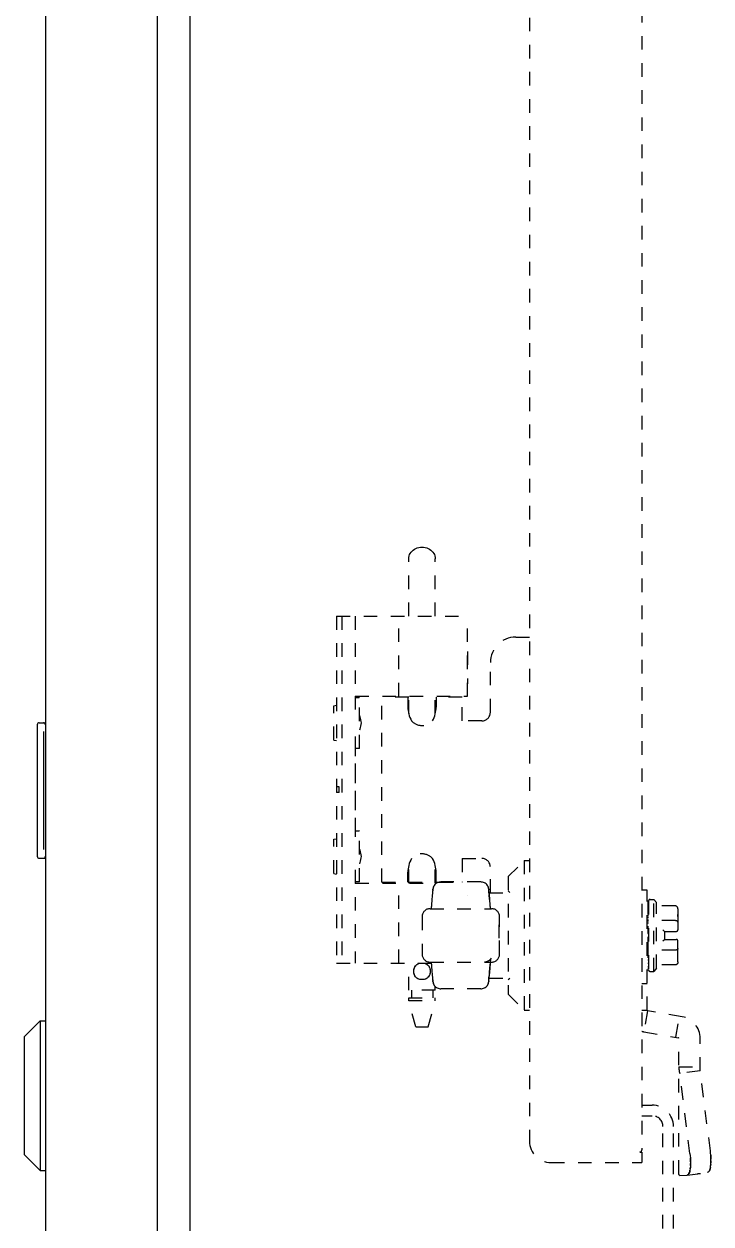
# Model space of a CAD drawing. Header units: inches. Extents: x -89 to 114, y 2 to 66.
# Drawn here: x 96.64 to 101.71, y 6.13 to 14.97 of the extents above; entities that cross this region are included whole.
import ezdxf

# ---------------------------------------------------------------- set-up
doc = ezdxf.new("R2010")
doc.units = ezdxf.units.IN
doc.header["$LTSCALE"] = 0.25
doc.header["$MEASUREMENT"] = 0
doc.linetypes.add('HIDDEN2', pattern=[0.1875, 0.125, -0.0625])
doc.layers.add('HIDDEN', color=7, linetype='HIDDEN2')

# ---------------------------------------------------------------- blocks, each defined once
blk = doc.blocks.new('SIDE')
at = {"linetype": 'Continuous'}
for p, q in [((58.694, 4.6473), (58.694, 64.4973)), ((57.6261, 64.1773), (57.6261, 4.9673)), ((58.4511, 64.2323), (58.4511, 4.9123)), ((57.5811, 9.8223), (57.6261, 9.8223)), ((57.5661, 9.8073), (57.5661, 8.8373)), ((57.6128, 9.7223), (57.6128, 8.9223)), ((57.5811, 8.8223), (57.6261, 8.8223)), ((57.4686, 7.5054), (57.5867, 7.6235)), ((57.5867, 7.6235), (57.6261, 7.6235)), ((57.5867, 7.6235), (57.5867, 6.5211)), ((57.4686, 7.5054), (57.4686, 6.6392)), ((57.4686, 6.6392), (57.5867, 6.5211)), ((57.5867, 6.5211), (57.6261, 6.5211))]:
    blk.add_line(p, q, dxfattribs=at)
for points in [[(57.6111, 9.7585), (57.6116, 9.7528), (57.612, 9.7469), (57.6123, 9.7409), (57.6126, 9.7348), (57.6127, 9.7286), (57.6128, 9.7223)], [(57.6128, 8.9223), (57.6127, 8.916), (57.6125, 8.9098), (57.6123, 8.9037), (57.612, 8.8977), (57.6116, 8.8918), (57.6111, 8.8861)]]:
    blk.add_lwpolyline(points, dxfattribs=at)
for centre, start, end in [((57.5811, 9.8073), 90, 180), ((57.6111, 9.8073), 0, 90), ((57.5811, 8.8373), 180, 270), ((57.6111, 8.8373), 270, 0)]:
    blk.add_arc(centre, 0.015, start, end, dxfattribs=at)
blk = doc.blocks.new('SCE-DF60EL36LP_SIDE')
at = {"color": 0}
for p, q in [((75.0684, 59.0404), (75.0684, 3.2264)), ((74.2404, 58.9754), (74.2404, 3.2914)), ((73.3504, 7.1629), (73.3504, 7.5862)), ((73.5464, 7.1629), (73.5464, 7.5862)), ((72.8184, 7.1629), (73.7824, 7.1629)), ((72.8184, 7.1629), (72.8184, 4.6039)), ((72.8574, 7.1629), (72.8574, 4.6039)), ((72.9564, 7.1629), (72.9564, 6.4755)), ((73.2764, 6.5724), (73.2764, 7.1629)), ((73.7824, 6.5724), (73.7824, 7.1629)), ((74.1394, 7.0084), (74.2404, 7.0084)), ((73.7834, 6.9034), (73.7824, 6.9034)), ((73.7834, 6.9034), (73.7834, 6.6634)), ((73.9519, 6.4534), (73.9519, 6.8209)), ((73.7834, 6.6634), (73.7824, 6.6634)), ((72.9564, 6.5629), (72.9858, 6.5629)), ((72.9565, 6.5724), (73.7824, 6.5724)), ((72.9565, 6.5724), (72.9565, 6.5193)), ((72.9864, 6.5619), (72.9856, 6.5632)), ((72.9864, 6.1889), (72.9864, 6.5619)), ((73.3504, 6.5649), (73.1529, 6.5649)), ((73.1529, 5.2019), (73.1529, 6.5649)), ((73.3444, 6.5649), (73.3444, 6.4922)), ((73.3504, 6.4445), (73.3504, 6.5724)), ((73.5464, 6.4445), (73.5464, 6.5724)), ((73.7439, 6.5649), (73.5464, 6.5649)), ((73.5524, 6.5649), (73.5524, 6.4922)), ((73.7439, 6.3909), (73.7439, 6.5649)), ((72.7984, 6.5024), (72.8184, 6.5054)), ((72.7984, 6.2484), (72.7984, 6.5024)), ((72.9564, 6.5207), (72.9565, 6.5193)), ((73.3504, 6.4609), (73.3472, 6.4609)), ((73.5497, 6.4609), (73.5464, 6.4609)), ((72.9856, 6.4589), (72.9856, 6.4589)), ((73.8894, 6.3909), (73.7439, 6.3909)), ((72.7984, 6.2484), (72.8184, 6.2454)), ((72.9564, 6.2752), (72.9564, 5.4915)), ((72.9565, 6.2314), (72.9564, 6.23)), ((72.9565, 6.2314), (72.9565, 5.5353)), ((72.9858, 6.1879), (72.9564, 6.1879)), ((72.9864, 6.1889), (72.9856, 6.1875)), ((72.8384, 5.9034), (72.8184, 5.9034)), ((72.8384, 5.8634), (72.8184, 5.8634)), ((72.8384, 5.8634), (72.8384, 5.9033)), ((72.9564, 5.5789), (72.9858, 5.5789)), ((72.9864, 5.5779), (72.9856, 5.5792)), ((72.9864, 5.2049), (72.9864, 5.5779)), ((72.7984, 5.5184), (72.8184, 5.5214)), ((72.7984, 5.2644), (72.7984, 5.5184)), ((72.9564, 5.5367), (72.9565, 5.5353)), ((73.3504, 5.1944), (73.3504, 5.3222)), ((73.5464, 5.1944), (73.5464, 5.3222)), ((73.7439, 5.3759), (73.8894, 5.3759)), ((73.7439, 5.3759), (73.7439, 5.2026)), ((73.9519, 5.1239), (73.9519, 5.3134)), ((74.0829, 5.242), (74.201, 5.3601)), ((74.201, 5.3601), (74.2404, 5.3601)), ((74.201, 5.3601), (74.201, 4.2577)), ((72.7984, 5.2644), (72.8184, 5.2614)), ((72.9564, 5.2912), (72.9564, 4.6039)), ((72.9565, 5.2474), (72.9564, 5.246)), ((72.9565, 5.2474), (72.9565, 5.1944)), ((73.3444, 5.2019), (73.3444, 5.2745)), ((73.3472, 5.3059), (73.3504, 5.3059)), ((73.5464, 5.3059), (73.5497, 5.3059)), ((73.5524, 5.2019), (73.5524, 5.2745)), ((74.0829, 5.242), (74.0829, 4.3758)), ((72.9858, 5.2039), (72.9564, 5.2039)), ((72.9565, 5.1944), (73.557, 5.1944)), ((72.9864, 5.2049), (72.9856, 5.2035)), ((73.1529, 5.2019), (73.3504, 5.2019)), ((73.2764, 4.6039), (73.2764, 5.1944)), ((73.3504, 5.2019), (73.5464, 5.2019)), ((73.5273, 5.1415), (73.5259, 5.1273)), ((73.5267, 5.1352), (73.5259, 5.1271)), ((73.5281, 5.1497), (73.5267, 5.1354)), ((73.5464, 5.2019), (73.5782, 5.2019)), ((73.5782, 5.2019), (73.7439, 5.2019)), ((73.8821, 5.2026), (73.5869, 5.2026)), ((73.7439, 5.2026), (73.7439, 5.2019)), ((73.9417, 5.1415), (73.9409, 5.1497)), ((73.9412, 5.1228), (73.9412, 5.1425)), ((73.9434, 5.1239), (73.9417, 5.1416)), ((74.0947, 5.1258), (74.0829, 5.1376)), ((75.0684, 5.1436), (75.1066, 5.1436)), ((75.1066, 4.2577), (75.1066, 5.1435)), ((73.5189, 5.0449), (73.5177, 5.028)), ((73.5189, 5.0447), (73.5177, 5.028)), ((73.5239, 5.106), (73.5227, 5.093)), ((73.5249, 5.1176), (73.5239, 5.106)), ((73.5259, 5.1273), (73.5249, 5.1174)), ((73.7834, 5.1034), (73.7824, 5.1034)), ((73.9412, 5.1239), (73.9421, 5.1143)), ((73.9413, 5.1239), (73.9434, 5.1239)), ((73.9434, 5.1239), (73.9434, 5.1241)), ((73.9434, 5.1239), (74.0829, 5.1239)), ((75.1121, 5.0628), (75.118, 5.0628)), ((75.1121, 5.0628), (75.1121, 4.8755)), ((75.118, 5.0619), (75.1121, 5.0619)), ((75.1121, 5.0542), (75.118, 5.0542)), ((75.118, 5.0628), (75.118, 4.555)), ((75.1298, 5.0747), (75.1574, 5.0747)), ((75.177, 5.0505), (75.1574, 5.0747)), ((75.1574, 4.5432), (75.1574, 5.0747)), ((75.177, 4.5673), (75.177, 5.0505)), ((73.5081, 5.0058), (73.9609, 5.0058)), ((73.5158, 5.0053), (73.5153, 5)), ((73.5164, 5.0109), (73.5164, 5.0108)), ((73.5177, 5.028), (73.5174, 5.0236)), ((73.9516, 5.0236), (73.9513, 5.028)), ((73.9516, 5.0236), (73.9516, 5.0236)), ((73.9532, 5.0051), (73.9531, 5.0058)), ((73.9538, 4.9999), (73.9532, 5.0053)), ((75.118, 5.0391), (75.1121, 5.0391)), ((75.1121, 5.0169), (75.118, 5.0169)), ((75.118, 4.9885), (75.1121, 4.9885)), ((75.1121, 4.9664), (75.118, 4.9664)), ((75.118, 4.9658), (75.1121, 4.9658)), ((75.118, 4.961), (75.1121, 4.961)), ((75.3148, 5.0264), (75.177, 5.0264)), ((75.3345, 5.0037), (75.3345, 4.962)), ((75.3345, 4.962), (75.3345, 4.962)), ((75.3345, 4.956), (75.3345, 4.962)), ((75.3345, 4.9585), (75.3345, 4.9608)), ((75.3345, 4.9479), (75.3345, 4.9561)), ((73.4491, 4.9467), (73.4491, 4.6711)), ((74.0153, 4.8876), (74.0153, 4.7302)), ((74.0199, 4.6711), (74.0199, 4.9467)), ((75.1066, 4.9172), (75.1121, 4.9172)), ((75.1121, 4.9546), (75.118, 4.9546)), ((75.118, 4.9516), (75.1121, 4.9516)), ((75.118, 4.9379), (75.1121, 4.9379)), ((75.118, 4.9203), (75.1121, 4.9203)), ((75.1121, 4.9172), (75.118, 4.9172)), ((75.118, 4.9162), (75.1121, 4.9162)), ((75.118, 4.8992), (75.1121, 4.8992)), ((75.1121, 4.8755), (75.118, 4.8755)), ((75.1121, 4.8746), (75.118, 4.8746)), ((75.1121, 4.8746), (75.1121, 4.8226)), ((75.3148, 4.9177), (75.177, 4.9177)), ((75.3343, 4.9079), (75.3343, 4.9079)), ((75.3345, 4.9538), (75.3345, 4.948)), ((75.3345, 4.9479), (75.3345, 4.8502)), ((75.118, 4.8497), (75.1121, 4.8497)), ((75.118, 4.831), (75.1121, 4.831)), ((75.1121, 4.8226), (75.118, 4.8226)), ((75.118, 4.7952), (75.1121, 4.7952)), ((75.1121, 4.7952), (75.1121, 4.7432)), ((75.1121, 4.7868), (75.118, 4.7868)), ((75.2243, 4.8502), (75.2361, 4.8384)), ((75.2243, 4.7676), (75.2361, 4.7794)), ((75.2361, 4.8384), (75.3227, 4.8384)), ((75.2361, 4.8384), (75.2361, 4.7794)), ((75.2361, 4.7794), (75.3227, 4.7794)), ((75.1066, 4.7006), (75.1121, 4.7006)), ((75.118, 4.7681), (75.1121, 4.7681)), ((75.118, 4.7432), (75.1121, 4.7432)), ((75.118, 4.7424), (75.1121, 4.7424)), ((75.1121, 4.7424), (75.1121, 4.555)), ((75.118, 4.7186), (75.1121, 4.7186)), ((75.1121, 4.7016), (75.118, 4.7016)), ((75.1121, 4.7006), (75.118, 4.7006)), ((75.118, 4.6976), (75.1121, 4.6976)), ((75.3148, 4.7001), (75.177, 4.7001)), ((75.3343, 4.7099), (75.3343, 4.7099)), ((72.8184, 4.6039), (73.5166, 4.6039)), ((73.3504, 4.4039), (73.3504, 4.6039)), ((73.5081, 4.6121), (73.9609, 4.6121)), ((73.5164, 4.607), (73.5169, 4.6008)), ((73.9526, 4.6069), (73.9526, 4.607)), ((73.9531, 4.6121), (73.9532, 4.6127)), ((73.9532, 4.6126), (73.9538, 4.6179)), ((73.9537, 4.6178), (73.9543, 4.6227)), ((73.9543, 4.6225), (73.9549, 4.627)), ((73.9549, 4.6268), (73.9555, 4.6308)), ((73.9555, 4.6306), (73.9561, 4.634)), ((73.956, 4.6338), (73.9566, 4.6367)), ((73.957, 4.6386), (73.9574, 4.6402)), ((73.9574, 4.6402), (73.9577, 4.6412)), ((75.118, 4.6799), (75.1121, 4.6799)), ((75.118, 4.6662), (75.1121, 4.6662)), ((75.118, 4.6633), (75.1121, 4.6633)), ((75.118, 4.6568), (75.1121, 4.6568)), ((75.118, 4.652), (75.1121, 4.652)), ((75.118, 4.6514), (75.1121, 4.6514)), ((75.1121, 4.6293), (75.118, 4.6293)), ((75.3345, 4.6558), (75.3345, 4.6618)), ((75.3345, 4.6593), (75.3345, 4.6602)), ((75.3345, 4.6558), (75.3345, 4.6593)), ((75.3345, 4.6141), (75.3345, 4.6558)), ((73.5169, 4.6008), (73.5174, 4.5942)), ((73.5174, 4.5942), (73.5177, 4.5898)), ((73.5177, 4.5898), (73.5189, 4.573)), ((73.9437, 4.52), (73.9428, 4.5105)), ((73.9447, 4.5313), (73.9437, 4.5198)), ((75.118, 4.6009), (75.1121, 4.6009)), ((75.1121, 4.5788), (75.118, 4.5788)), ((75.118, 4.5636), (75.1121, 4.5636)), ((75.1121, 4.5559), (75.118, 4.5559)), ((75.118, 4.555), (75.1121, 4.555)), ((75.1298, 4.5432), (75.1574, 4.5432)), ((75.177, 4.5673), (75.1574, 4.5432)), ((75.3148, 4.5914), (75.177, 4.5914)), ((73.5267, 4.4824), (73.528, 4.4698)), ((73.5273, 4.4762), (73.5281, 4.4681)), ((73.5464, 4.4039), (73.5464, 4.4314)), ((73.9409, 4.4681), (73.9417, 4.4764)), ((73.9409, 4.4681), (73.9409, 4.469)), ((73.9412, 4.4939), (73.9428, 4.5108)), ((73.9412, 4.4753), (73.9412, 4.495)), ((73.9413, 4.4939), (73.9434, 4.4939)), ((73.9417, 4.4764), (73.9434, 4.4937)), ((73.9417, 4.4762), (73.9434, 4.4937)), ((73.9434, 4.4939), (74.0829, 4.4939)), ((73.944, 4.5002), (73.9441, 4.5005)), ((74.0947, 4.492), (74.0829, 4.4802)), ((75.0684, 4.4546), (75.1066, 4.4546)), ((73.5464, 4.4039), (73.3504, 4.4039)), ((73.3504, 4.3489), (73.5464, 4.3489)), ((73.3504, 4.3279), (73.3504, 4.3489)), ((73.3699, 4.4039), (73.3699, 4.3489)), ((73.5269, 4.4039), (73.5269, 4.3489)), ((73.5464, 4.3279), (73.5464, 4.3489)), ((73.8821, 4.4152), (73.5869, 4.4152)), ((74.0829, 4.3758), (74.201, 4.2577)), ((73.3504, 4.3279), (73.5464, 4.3279)), ((73.4019, 4.1339), (73.3504, 4.3279)), ((73.4949, 4.1339), (73.5464, 4.3279)), ((74.201, 4.2577), (74.2404, 4.2577)), ((75.0684, 4.2577), (75.1066, 4.2577)), ((75.1098, 4.2538), (75.0825, 4.0988)), ((75.3658, 4.2087), (75.1098, 4.2538)), ((75.3183, 4.0572), (75.3456, 4.2123)), ((73.4019, 4.1339), (73.4949, 4.1339)), ((75.0825, 4.0988), (75.3384, 4.0536)), ((75.3417, 3.0511), (75.3417, 4.0498)), ((75.4992, 3.8102), (75.4992, 4.0498)), ((75.3417, 3.8385), (75.4992, 3.8385)), ((75.4992, 3.8102), (75.3486, 3.7904)), ((75.5738, 3.2197), (75.4992, 3.8102)), ((75.4232, 3.2), (75.3486, 3.7904)), ((75.0684, 3.5566), (75.1444, 3.5566)), ((75.0684, 3.4786), (75.1444, 3.4786)), ((75.2244, 2.4471), (75.2244, 3.3986)), ((75.3024, 2.4471), (75.3024, 3.3986)), ((75.0534, 3.2114), (75.0684, 3.2114)), ((75.0684, 3.2114), (75.0684, 3.1334)), ((74.3984, 3.1334), (75.0684, 3.1334)), ((75.425, 3.0887), (75.4263, 3.1002)), ((75.4272, 3.1127), (75.4276, 3.126)), ((75.5769, 3.12), (75.5756, 3.1085)), ((75.5782, 3.1457), (75.5778, 3.1324)), ((75.3419, 3.0488), (75.3417, 3.0511)), ((75.3424, 3.0465), (75.3419, 3.0488)), ((75.3434, 3.0443), (75.3424, 3.0465)), ((75.3447, 3.042), (75.3434, 3.0443)), ((75.3465, 3.0398), (75.3447, 3.042)), ((75.3486, 3.0377), (75.3465, 3.0398)), ((75.3486, 3.0377), (75.4014, 3.0411)), ((75.4021, 3.0412), (75.4014, 3.0411)), ((75.4021, 3.0411), (75.5527, 3.0609)), ((75.4493, 3.0511), (75.4491, 3.0511)), ((75.4992, 3.0511), (75.4777, 3.0511)), ((75.4992, 3.0511), (75.4992, 3.0539)), ((75.5527, 3.0609), (75.552, 3.0608))]:
    blk.add_line(p, q, dxfattribs=at)
for points in [[(73.3504, 7.5862), (73.3511, 7.5964), (73.3533, 7.6065), (73.3568, 7.6163), (73.3616, 7.6257), (73.3678, 7.6344), (73.3751, 7.6425), (73.3834, 7.6497), (73.3927, 7.6561), (73.4029, 7.6614), (73.4137, 7.6656), (73.425, 7.6686), (73.4366, 7.6705), (73.4484, 7.6711)], [(73.4484, 7.6711), (73.4602, 7.6705), (73.4719, 7.6686), (73.4832, 7.6656), (73.494, 7.6614), (73.5041, 7.6561), (73.5134, 7.6497), (73.5218, 7.6425), (73.5291, 7.6344), (73.5352, 7.6257), (73.54, 7.6163), (73.5436, 7.6065), (73.5457, 7.5964), (73.5464, 7.5862)], [(73.3444, 6.4922), (73.3448, 6.4803), (73.3461, 6.4678), (73.3481, 6.4549), (73.351, 6.4417), (73.3548, 6.4285), (73.3595, 6.4154), (73.365, 6.4029), (73.3713, 6.3909)], [(73.5255, 6.3909), (73.5318, 6.4029), (73.5373, 6.4154), (73.542, 6.4285), (73.5458, 6.4417), (73.5487, 6.4549), (73.5508, 6.4678), (73.552, 6.4803), (73.5524, 6.4922)], [(72.9864, 6.4295), (72.9895, 6.4214), (72.9932, 6.4099), (72.9962, 6.3984), (72.9981, 6.3869), (72.9988, 6.3754), (72.9981, 6.3639), (72.9962, 6.3524), (72.9932, 6.3409), (72.9895, 6.3293), (72.9864, 6.3212)], [(72.9864, 5.4455), (72.9895, 5.4374), (72.9932, 5.4259), (72.9962, 5.4144), (72.9981, 5.4029), (72.9988, 5.3914), (72.9981, 5.3799), (72.9962, 5.3684), (72.9932, 5.3569), (72.9895, 5.3453), (72.9864, 5.3372)], [(73.3713, 5.3759), (73.365, 5.3638), (73.3595, 5.3513), (73.3548, 5.3383), (73.351, 5.325), (73.3481, 5.3119), (73.3461, 5.2989), (73.3448, 5.2864), (73.3444, 5.2745)], [(73.5524, 5.2745), (73.552, 5.2864), (73.5508, 5.2989), (73.5487, 5.3119), (73.5458, 5.325), (73.542, 5.3383), (73.5373, 5.3513), (73.5318, 5.3638), (73.5255, 5.3759)], [(73.5278, 5.1436), (73.5279, 5.1457), (73.528, 5.1477), (73.5281, 5.1497)], [(73.5869, 5.2026), (73.582, 5.2024), (73.5746, 5.2013), (73.5675, 5.1993), (73.5606, 5.1965), (73.5542, 5.1928), (73.5483, 5.1883), (73.543, 5.1831), (73.5384, 5.1773), (73.5345, 5.1709), (73.5315, 5.1641), (73.5294, 5.157), (73.5281, 5.1497)], [(73.9409, 5.1497), (73.9396, 5.157), (73.9375, 5.1641), (73.9345, 5.1709), (73.9306, 5.1773), (73.926, 5.1831), (73.9207, 5.1883), (73.9148, 5.1928), (73.9083, 5.1965), (73.9015, 5.1993), (73.8944, 5.2013), (73.887, 5.2024), (73.8821, 5.2026)], [(73.9409, 5.1497), (73.941, 5.1477), (73.9411, 5.1457), (73.9412, 5.1436)], [(73.5215, 5.0784), (73.5202, 5.0624), (73.5189, 5.0447)], [(73.5239, 5.1061), (73.5227, 5.093), (73.5215, 5.0783), (73.5202, 5.0622)], [(73.9421, 5.1145), (73.9428, 5.1071), (73.9437, 5.0978), (73.9447, 5.0865), (73.9458, 5.0733)], [(73.9458, 5.0736), (73.9447, 5.0868), (73.9437, 5.0981), (73.9428, 5.1073)], [(73.9463, 5.093), (73.9451, 5.106), (73.9441, 5.1174), (73.9434, 5.1239)], [(73.9513, 5.028), (73.9501, 5.0447), (73.9488, 5.0622), (73.9475, 5.0783), (73.9463, 5.093), (73.9451, 5.1061), (73.944, 5.1176), (73.9434, 5.1239)], [(73.9513, 5.028), (73.9501, 5.0449), (73.9488, 5.0624), (73.9475, 5.0784)], [(73.5159, 5.0058), (73.5158, 5.0051), (73.5152, 4.9999)], [(73.5177, 5.028), (73.5174, 5.0236), (73.5169, 5.0171), (73.5164, 5.0109), (73.5159, 5.0058)], [(73.5174, 5.0236), (73.5174, 5.0236), (73.5169, 5.017)], [(73.9531, 5.0058), (73.9526, 5.0108), (73.9521, 5.017), (73.9516, 5.0236), (73.9513, 5.028)], [(73.9526, 5.0108), (73.9526, 5.0109), (73.9521, 5.0171)], [(75.3345, 5.0037), (75.3343, 5.0069), (75.3338, 5.0099), (75.3329, 5.0127), (75.3317, 5.0154), (75.3302, 5.018), (75.3283, 5.0203), (75.3263, 5.0221), (75.3242, 5.0237), (75.3218, 5.0249), (75.3194, 5.0258), (75.3171, 5.0263), (75.3148, 5.0264)], [(75.3345, 4.962), (75.3345, 4.9585), (75.3345, 4.9563), (75.3345, 4.9538)], [(75.3242, 4.9163), (75.3218, 4.9169), (75.3194, 4.9174), (75.3171, 4.9176), (75.3148, 4.9177)], [(75.3345, 4.9063), (75.3343, 4.9079), (75.3338, 4.9094), (75.3329, 4.9108), (75.3317, 4.9121), (75.3302, 4.9134), (75.3283, 4.9146), (75.3263, 4.9155), (75.3242, 4.9163), (75.3218, 4.9169), (75.3194, 4.9174), (75.3171, 4.9176), (75.3148, 4.9177)], [(75.3345, 4.7115), (75.3343, 4.7099), (75.3338, 4.7084), (75.3329, 4.707), (75.3317, 4.7057), (75.3302, 4.7044), (75.3283, 4.7032), (75.3263, 4.7023), (75.3242, 4.7015), (75.3218, 4.7009), (75.3194, 4.7005), (75.3171, 4.7002), (75.3148, 4.7001)], [(75.3242, 4.7015), (75.3218, 4.7009), (75.3194, 4.7005), (75.3171, 4.7002), (75.3148, 4.7001)], [(75.3345, 4.6618), (75.3345, 4.6675), (75.3345, 4.7676)], [(73.4178, 4.5984), (73.4251, 4.6014), (73.4327, 4.6036), (73.4343, 4.6039)], [(73.4625, 4.6039), (73.4641, 4.6036), (73.4717, 4.6014)], [(73.4717, 4.6014), (73.479, 4.5984), (73.4858, 4.5944), (73.492, 4.5896), (73.4974, 4.5841), (73.5021, 4.5778)], [(73.5159, 4.6121), (73.5164, 4.6069), (73.5169, 4.6008)], [(73.9576, 4.6411), (73.9577, 4.6414), (73.9576, 4.641), (73.9571, 4.6399), (73.9562, 4.6382), (73.9549, 4.6359), (73.953, 4.6331), (73.9505, 4.63), (73.9474, 4.6267), (73.9436, 4.6235), (73.9391, 4.6204), (73.934, 4.6176), (73.9284, 4.6152), (73.9222, 4.6134), (73.9153, 4.6123), (73.91, 4.6121)], [(73.9577, 4.6413), (73.9575, 4.6408), (73.957, 4.6397), (73.9561, 4.6379), (73.9547, 4.6355), (73.9527, 4.6327), (73.9502, 4.6296), (73.9469, 4.6264), (73.9431, 4.6231), (73.9386, 4.6201), (73.9336, 4.6173), (73.9279, 4.615), (73.9217, 4.6133), (73.9148, 4.6123), (73.91, 4.6121)], [(73.9513, 4.5898), (73.9516, 4.5942), (73.9521, 4.6008), (73.9526, 4.6069), (73.9531, 4.6121)], [(73.9565, 4.6365), (73.957, 4.6388), (73.9574, 4.6403)], [(75.3345, 4.6141), (75.3343, 4.6109), (75.3338, 4.6079), (75.3329, 4.6051), (75.3317, 4.6024), (75.3302, 4.5999), (75.3283, 4.5975), (75.3263, 4.5957), (75.3242, 4.5941), (75.3218, 4.5929), (75.3194, 4.592), (75.3171, 4.5915), (75.3148, 4.5914)], [(75.3345, 4.6593), (75.3345, 4.6615), (75.3345, 4.6641), (75.3345, 4.6698)], [(73.3947, 4.5778), (73.3994, 4.5841), (73.4048, 4.5896), (73.411, 4.5944), (73.4178, 4.5984)], [(73.5177, 4.5898), (73.5189, 4.5731), (73.5202, 4.5556), (73.5215, 4.5395), (73.5227, 4.5249), (73.5239, 4.5116)], [(73.5189, 4.573), (73.5189, 4.573), (73.5202, 4.5555), (73.5215, 4.5394), (73.5227, 4.5247)], [(73.9434, 4.4937), (73.944, 4.5002), (73.9451, 4.5116), (73.9463, 4.5247), (73.9475, 4.5394), (73.9488, 4.5555), (73.9501, 4.573), (73.9513, 4.5898)], [(73.9497, 4.5949), (73.9483, 4.5763), (73.947, 4.5594), (73.9458, 4.5442), (73.9447, 4.531)], [(73.9447, 4.5313), (73.9458, 4.5445), (73.9471, 4.5596), (73.9484, 4.5765)], [(73.9451, 4.5116), (73.9451, 4.5119), (73.9463, 4.5249), (73.9475, 4.5395), (73.9488, 4.5556)], [(73.9501, 4.573), (73.9501, 4.5731), (73.9513, 4.5898)], [(73.9513, 4.5898), (73.9516, 4.5942), (73.9521, 4.6008)], [(73.4251, 4.4863), (73.4178, 4.4893), (73.411, 4.4933), (73.4048, 4.4981), (73.3994, 4.5036), (73.3947, 4.5099)], [(73.4405, 4.4828), (73.4327, 4.4841), (73.4251, 4.4863)], [(73.4563, 4.4828), (73.4484, 4.4824), (73.4405, 4.4828)], [(73.479, 4.4893), (73.4717, 4.4863), (73.4641, 4.4841), (73.4563, 4.4828)], [(73.5021, 4.5099), (73.4974, 4.5036), (73.492, 4.4981), (73.4858, 4.4933), (73.479, 4.4893)], [(73.5239, 4.5119), (73.5249, 4.5005), (73.5259, 4.4907), (73.5267, 4.4827)], [(73.5239, 4.5116), (73.5249, 4.5002), (73.5259, 4.4904), (73.5273, 4.4764)], [(73.5281, 4.4681), (73.528, 4.4701), (73.5279, 4.4721), (73.5278, 4.4743)], [(73.5281, 4.4681), (73.5294, 4.4608), (73.5315, 4.4537), (73.5345, 4.4469), (73.5384, 4.4405), (73.543, 4.4347), (73.5483, 4.4295), (73.5542, 4.4251), (73.5606, 4.4213), (73.5675, 4.4185), (73.5746, 4.4165), (73.582, 4.4154), (73.5869, 4.4152)], [(73.8821, 4.4152), (73.887, 4.4154), (73.8944, 4.4165), (73.9015, 4.4185), (73.9083, 4.4213), (73.9148, 4.4251), (73.9207, 4.4295), (73.926, 4.4347), (73.9306, 4.4405), (73.9345, 4.4469), (73.9375, 4.4537), (73.9396, 4.4608), (73.9409, 4.4681)], [(73.9412, 4.4743), (73.9411, 4.4721), (73.941, 4.4701), (73.9409, 4.4681)], [(75.3417, 3.8385), (75.3419, 3.8304), (75.3424, 3.8224), (75.3434, 3.8143), (75.3447, 3.8063), (75.3465, 3.7984), (75.3486, 3.7904)], [(75.4232, 3.2), (75.425, 3.1845), (75.4263, 3.1694), (75.4272, 3.1544), (75.4276, 3.1399), (75.4276, 3.126), (75.4272, 3.1127), (75.4263, 3.1002), (75.425, 3.0887), (75.4233, 3.0782), (75.4212, 3.0689), (75.4187, 3.0608), (75.4158, 3.054), (75.4126, 3.0486), (75.4091, 3.0446), (75.4054, 3.0421), (75.4021, 3.0412)], [(75.5527, 3.0609), (75.556, 3.0619), (75.5597, 3.0644), (75.5632, 3.0684), (75.5664, 3.0738), (75.5693, 3.0806), (75.5718, 3.0887), (75.5739, 3.098), (75.5756, 3.1085), (75.5769, 3.12), (75.5778, 3.1324), (75.5782, 3.1457), (75.5782, 3.1597), (75.5778, 3.1742), (75.5769, 3.1891), (75.5756, 3.2043), (75.5738, 3.2197)], [(75.5769, 3.1891), (75.5778, 3.1742), (75.5782, 3.1597)], [(75.4276, 3.1399), (75.4272, 3.1544), (75.4263, 3.1694)], [(75.5739, 3.098), (75.5718, 3.0887), (75.5693, 3.0806), (75.5664, 3.0738), (75.5632, 3.0684), (75.5597, 3.0644), (75.556, 3.0619)], [(75.4021, 3.0412), (75.4054, 3.0421), (75.4091, 3.0446), (75.4126, 3.0486), (75.4158, 3.054), (75.4187, 3.0608), (75.4212, 3.0689), (75.4233, 3.0782)]]:
    blk.add_lwpolyline(points, dxfattribs=at)
for centre, radius, start, end in [((74.1394, 6.8209), 0.1875, 90, 180), ((73.4484, 6.4607), 0.104, 222.17105, 317.82895), ((73.8894, 6.4534), 0.0625, 270, 0), ((73.4484, 5.306), 0.104, 42.17105, 137.82895), ((73.8894, 5.3134), 0.0625, 0, 90), ((75.1298, 5.0628), 0.0118, 90, 180.00002), ((73.5081, 4.9467), 0.0591, 90, 180), ((73.9609, 4.9467), 0.0591, 0, 90), ((75.3227, 4.8502), 0.0118, 270, 360), ((75.3227, 4.7676), 0.0118, 0, 89.99997), ((73.5081, 4.6711), 0.0591, 180, 270), ((73.9609, 4.6711), 0.0591, 270, 0), ((73.4484, 4.5439), 0.0635, 147.68566, 212.31434), ((73.4484, 4.5439), 0.0625, 117.72132, 242.27862), ((73.4484, 4.5439), 0.0625, 297.72182, 62.27789), ((73.4484, 4.5439), 0.0635, 327.68566, 32.31434), ((75.1298, 4.555), 0.0118, 179.99998, 270), ((75.1105, 4.2577), 0.00394, 180, 260), ((75.3377, 4.0498), 0.1614, 0, 80), ((75.1105, 4.2577), 0.1614, 254.8829, 260), ((75.3377, 4.0498), 0.00394, 0, 80), ((75.1444, 3.3986), 0.158, 0, 90), ((75.1444, 3.3986), 0.08, 0, 90), ((74.3984, 3.2914), 0.158, 180, 270), ((75.0534, 3.2264), 0.015, 270, 0)]:
    blk.add_arc(centre, radius, start, end, dxfattribs=at)

msp = doc.modelspace()

# ---------------------------------------------------------------- block references
msp.add_blockref('SIDE', (39.1754, 0))
at = {"layer": 'HIDDEN'}
msp.add_blockref('SCE-DF60EL36LP_SIDE', (26.129, 3.4451), dxfattribs=at)

doc.saveas('drawing.dxf')
